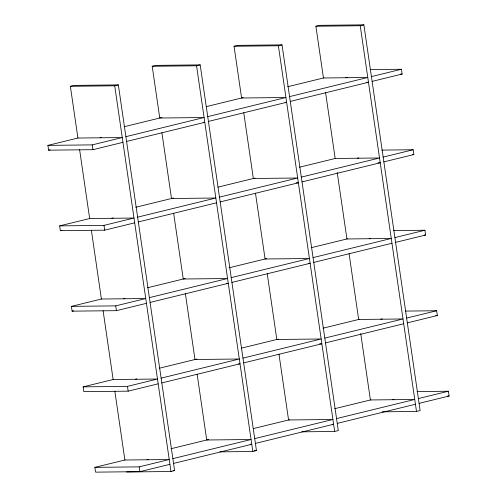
<?xml version="1.0" encoding="UTF-8"?>
<svg xmlns="http://www.w3.org/2000/svg" width="497" height="497" viewBox="0 0 497 497"><rect width="100%" height="100%" fill="white"/><g stroke="black" fill="none" stroke-linecap="round" stroke-linejoin="round"><path stroke-width="0.75" d="M122.952 142.335L92.945 149.678L48.607 150.175L47.905 145.385L92.243 144.882L122.256 137.545L77.917 138.042L70.363 86.298L74.003 85.403L118.342 84.906L174.609 470.609L170.974 471.498L126.636 471.995M125.89 136.656L204.093 117.522L159.754 118.025L152.206 66.275L155.847 65.387L200.185 64.89L256.452 450.586L252.811 451.481L219.941 451.848M207.734 116.633L285.937 97.505L241.598 98.002L234.05 46.258L237.684 45.37L282.023 44.867L338.295 430.57L334.655 431.458L301.785 431.831M289.571 96.617L367.78 77.489L323.441 77.986L315.887 26.235L319.528 25.347L363.866 24.85L420.133 410.553L416.498 411.441L382.094 411.827M70.363 86.298L114.708 85.801L118.342 84.906M152.206 66.275L196.545 65.778L200.185 64.89M234.05 46.258L278.388 45.761L282.023 44.867M315.887 26.235L360.232 25.738L363.866 24.85M47.905 145.385L78.072 138.004M124.07 126.754L161.941 117.491M206.267 106.644L243.219 97.605M287.707 86.726L323.907 77.867M48.607 150.175L50.116 149.802M100.083 137.793L101.537 137.439M345.608 77.737L347.788 77.203M371.414 76.594L401.421 69.257L402.123 74.047L372.116 81.39M126.592 141.446L204.795 122.318L203.267 122.33M208.429 121.423L286.632 102.295L285.104 102.314M290.273 101.407L368.476 82.278L366.183 82.303M134.693 222.83L104.687 230.167L60.348 230.67L59.646 225.874L89.814 218.5M135.811 207.249L173.683 197.98M218.009 187.139L254.961 178.1M299.449 167.216L335.649 158.363M60.348 230.67L61.858 230.297M111.825 218.289L113.285 217.928M357.349 158.226L358.803 157.872M59.646 225.874L103.991 225.377L133.997 218.04L89.659 218.537L79.619 149.715M137.632 217.146L215.841 198.017L171.496 198.514L161.904 132.755M219.475 197.129L297.678 178.001L253.34 178.498L243.747 112.738M301.319 177.112L379.522 157.978L335.183 158.481L325.585 92.715M383.156 157.089L413.169 149.752L413.864 154.542L383.858 161.879M138.334 221.942L216.537 202.807M220.177 201.919L298.38 182.79L296.088 182.815M302.014 181.902L380.217 162.774L377.925 162.799M146.441 303.325L116.428 310.662L72.09 311.159L71.394 306.369L101.556 298.995M147.553 287.738L185.263 278.519M228.999 267.821L266.535 258.633M311.197 247.711L347.391 238.858M72.09 311.159L73.599 310.793M123.573 298.784L125.027 298.424M369.091 238.722L370.551 238.367M71.394 306.369L115.733 305.872L145.739 298.529L101.4 299.032L91.361 230.21M149.38 297.641L227.583 278.513L183.244 279.01L173.646 213.25M231.217 277.624L309.42 258.496L265.081 258.993L255.489 193.227M313.06 257.601L391.263 238.473L346.925 238.97L337.221 172.447M394.904 237.585L424.91 230.241L425.606 235.038L395.6 242.374M150.075 302.431L228.278 283.302L226.75 283.321M231.919 282.414L310.122 263.286L308.594 263.304M313.756 262.397L391.965 243.263M158.183 383.814L128.17 391.158L83.831 391.655L83.136 386.865L113.297 379.484M159.301 368.234L197.005 359.014M241.492 348.13L278.283 339.128M322.938 328.206L359.132 319.354M135.314 379.273L136.768 378.919M380.839 319.217L382.292 318.863M83.136 386.865L127.474 386.368L157.481 379.025L113.142 379.522L103.103 310.706M161.121 378.136L239.324 359.008L194.986 359.505L185.393 293.746M242.958 358.12L321.168 338.985L276.823 339.488L267.231 273.723M324.802 338.097L403.005 318.968L358.666 319.465L349.074 253.706M406.645 318.08L436.652 310.737L437.354 315.527L407.341 322.87M161.817 382.926L240.02 363.798L238.492 363.816M243.66 362.909L321.863 343.781L319.571 343.806M325.504 342.887L403.707 323.758M169.924 464.31L139.918 471.653L95.579 472.15L94.877 467.36L125.039 459.98M171.043 448.729L208.746 439.503M253.24 428.619L289.434 419.766M334.68 408.702L370.874 399.849M147.056 459.768L148.51 459.414M392.58 399.712L394.034 399.358M94.877 467.36L139.216 466.863L169.222 459.52L124.884 460.017L114.844 391.195M172.863 458.632L251.066 439.503L206.727 440L197.135 374.235M254.706 438.609L332.909 419.48L288.571 419.977L278.972 354.218M336.544 418.592L414.746 399.464L370.408 399.961L360.704 333.431M418.387 398.575L448.393 391.232L449.095 396.022L419.083 403.365M173.559 463.421L251.768 444.293L250.233 444.312M255.402 443.405L333.605 424.27L332.077 424.289M337.246 423.382L415.449 404.254M370.079 69.605L401.421 69.257M400.594 74.065L402.123 74.047M381.82 150.1L413.169 149.752M412.336 154.561L413.864 154.542M393.568 230.596L424.91 230.241M424.078 235.05L425.606 235.038M405.31 311.091L436.652 310.737M435.819 315.545L437.354 315.527M417.051 391.586L448.393 391.232M447.567 396.041L449.095 396.022M254.16 450.617L256.452 450.586M173.08 470.628L174.609 470.609M360.232 25.738L416.498 411.441M278.388 45.761L334.655 431.458M196.545 65.778L252.811 451.481M114.708 85.801L170.974 471.498M92.243 144.882L92.945 149.678M103.991 225.377L104.687 230.167M115.733 305.872L116.428 310.662M127.474 386.368L128.17 391.158M139.216 466.863L139.918 471.653"/></g></svg>
